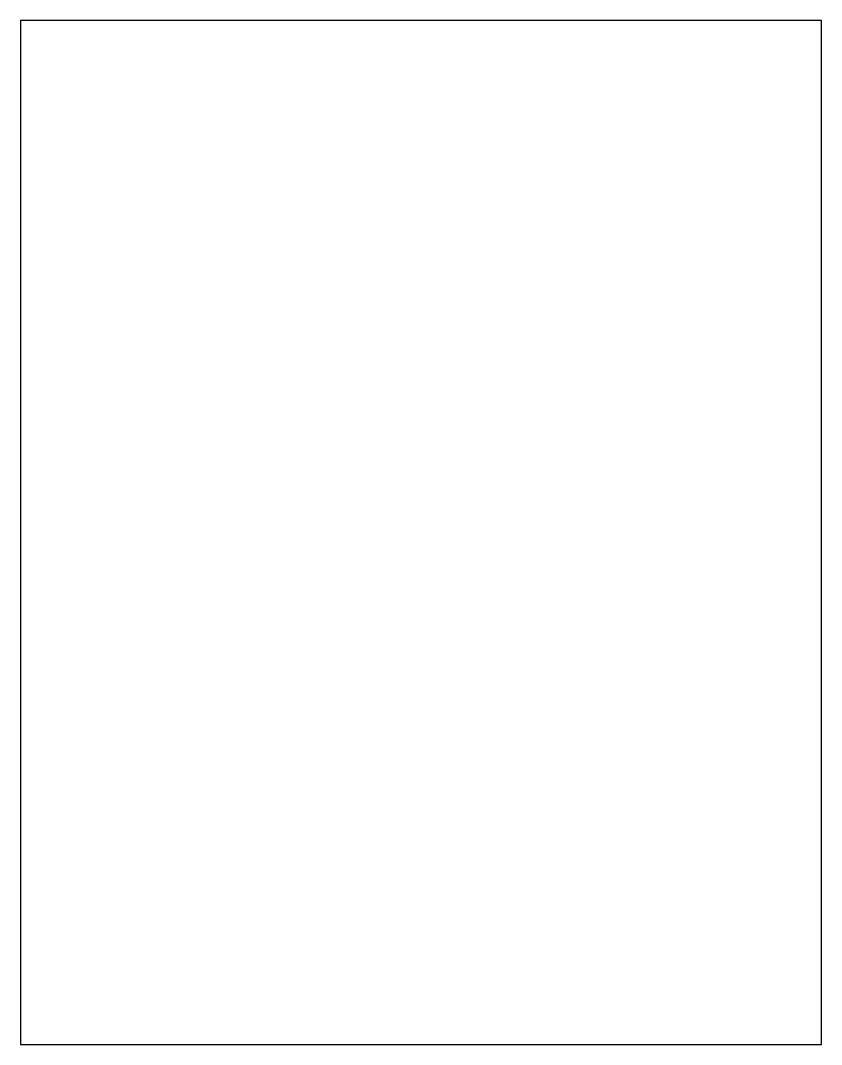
# Model space of a CAD drawing. Header units: millimetres. Extents: x -27.4 to 27.4, y -35 to 35.
import ezdxf

# ---------------------------------------------------------------- set-up
doc = ezdxf.new("R2010")
doc.units = ezdxf.units.MM
doc.layers.add('Shape2DView', color=7, linetype='CONTINUOUS')

msp = doc.modelspace()

# ---------------------------------------------------------------- linework, layer by layer
at = {"layer": 'Shape2DView'}
for p, q in [((27.365, 35), (-27.365, 35)), ((-27.365, 35), (-27.365, -35)), ((27.365, -35), (27.365, 35)), ((-27.365, -35), (27.365, -35))]:
    msp.add_line(p, q, dxfattribs=at)

doc.saveas('drawing.dxf')
